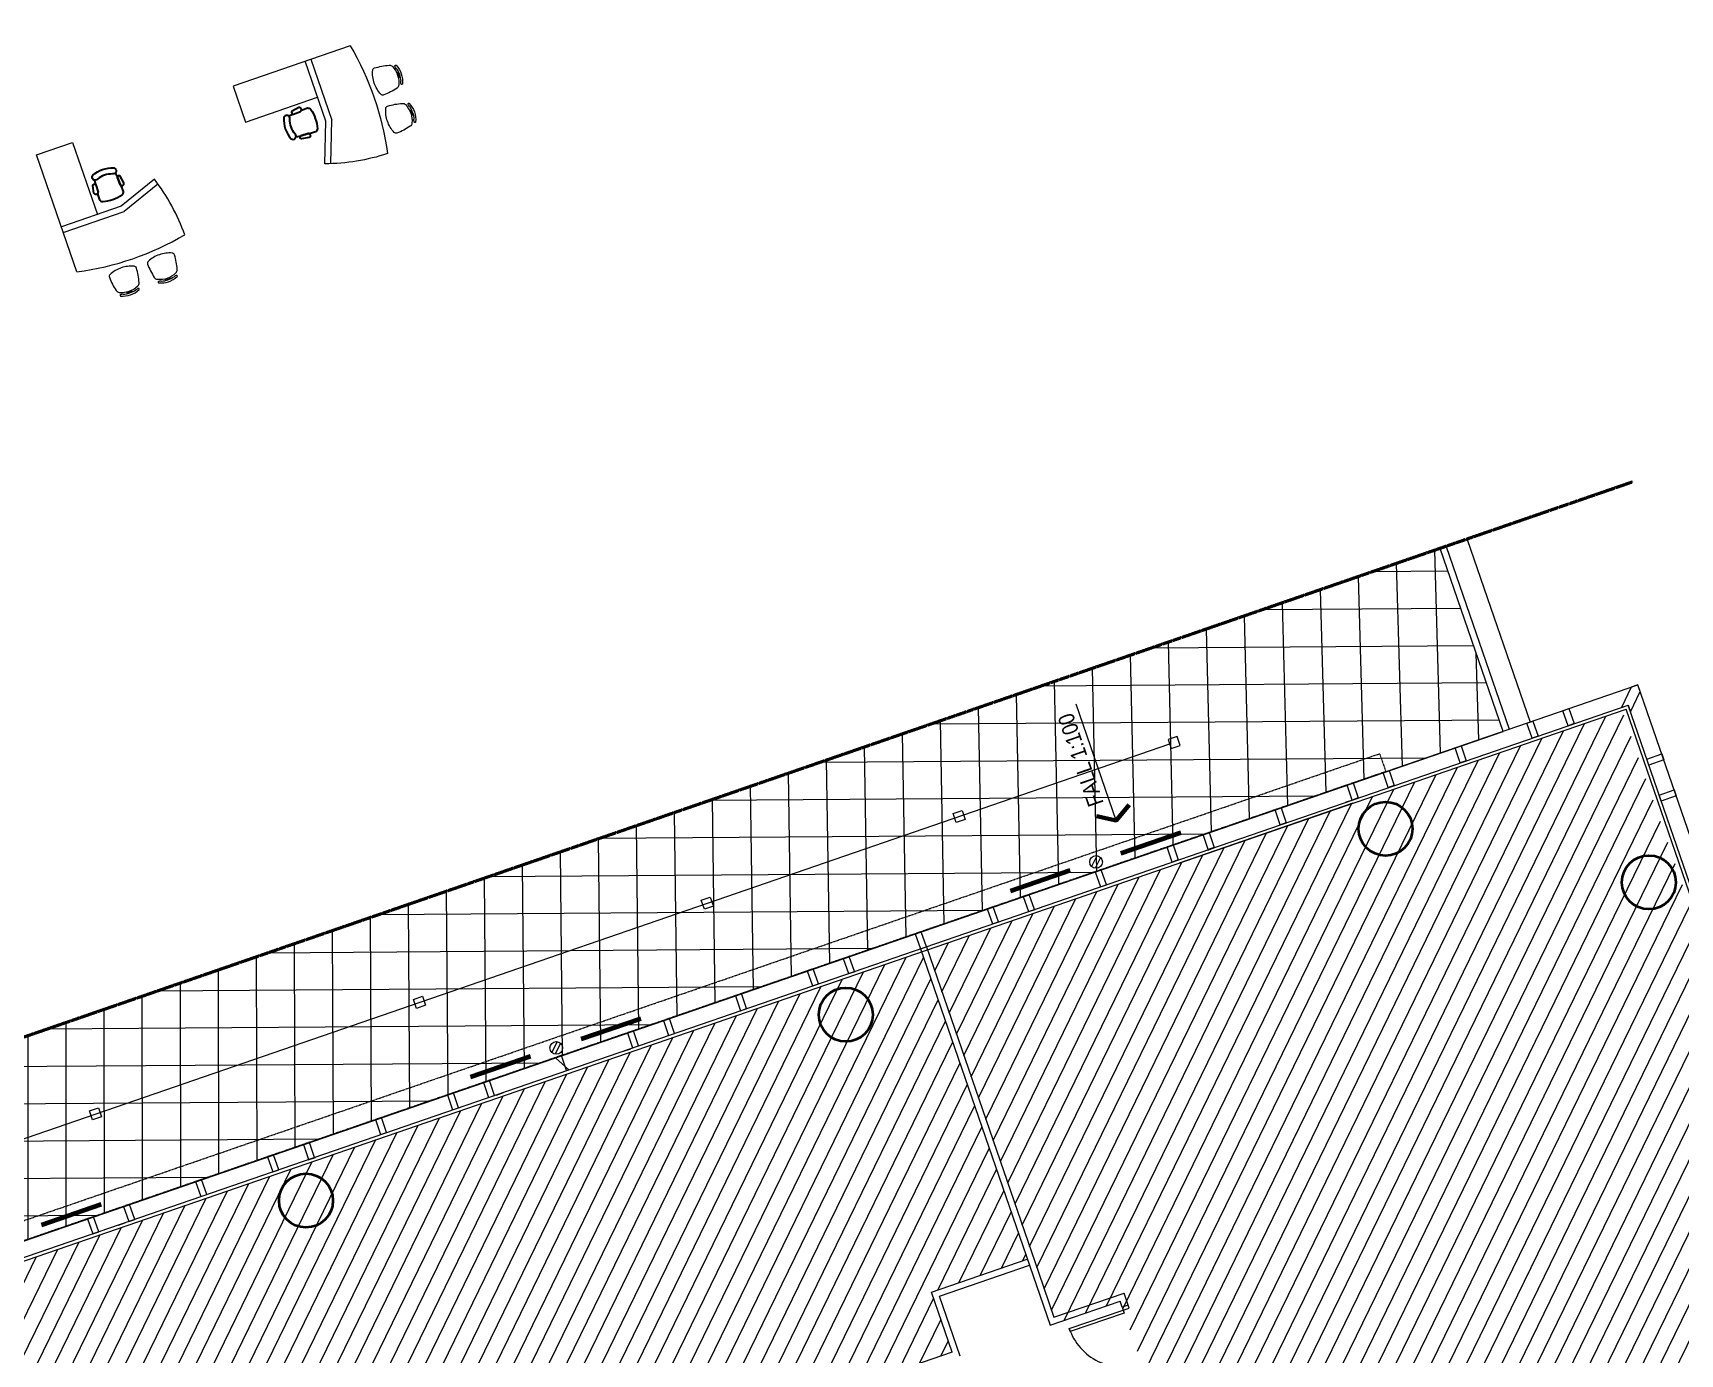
# Model space of a CAD drawing. Extents: x 760773 to 1075934, y 719259 to 1013331.
# Drawn here: x 786319 to 812285, y 809051 to 829874 of the extents above; entities that cross this region are included whole.
import ezdxf
from ezdxf.enums import TextEntityAlignment as Align

# ---------------------------------------------------------------- set-up
doc = ezdxf.new("R2010")
doc.units = 0
doc.header["$MEASUREMENT"] = 0
doc.linetypes.add('DGN2', pattern=[0.82956, 0.41478, -0.41478])
doc.linetypes.add('DGN3', pattern=[1.24434, 0.8295600000000001, -0.41478])
for name, color, linetype, lineweight in [('27', 7, 'Continuous', 0), ('72471 FF-FUR', 9, 'Continuous', 30), ('A-Door', 4, 'Continuous', 0), ('A-WALL', 2, 'Continuous', 0), ('spare0', 7, 'Continuous', 0)]:
    doc.layers.add(name, color=color, linetype=linetype, lineweight=lineweight)
doc.layers.add('e-b-shell', color=253, linetype='Continuous')
doc.styles.add('Styledgn043', font='dgn043.shx')
doc.dimstyles.get("Standard").update_dxf_attribs({"dimtxt": 0.18, "dimasz": 0.18, "dimexe": 0.18, "dimexo": 0.0625, "dimgap": 0.09, "dimtad": 0, "dimtih": 1, "dimtoh": 1, "dimdec": 4, "dimzin": 0, "dimdsep": 46, "dimtxsty": 'Standard', "dimcen": 0.09, "dimadec": 0, "dimazin": 0, "dimtfac": 1, "dimtdec": 4, "dimtofl": 0, "dimtmove": 0, "dimatfit": 3, "dimfxl": 1, "dimtolj": 1, "dimtzin": 0, "dimarcsym": 0})
pattern_1 = [(244.0000000025343, (811611.9603823989, 819556.7724439283), (224.6985115796392, -109.5927866873305), [])]

# ---------------------------------------------------------------- blocks, each defined once
blk = doc.blocks.new('AnonymousCell')
at = {"layer": 'e-b-shell', "lineweight": 0, "flags": 128}
blk.add_lwpolyline([(8.212448826641776, 31.43619029212277), (8.245005334727466, 31.3416383311851), (8.008588137454353, 31.26023431192152), (7.976031629368663, 31.3547862728592), (8.212448826641776, 31.43619029212277)], dxfattribs=at)
blk = doc.blocks.new('AnonymousCell2')
at = {"layer": 'e-b-shell', "lineweight": 0, "flags": 128}
blk.add_lwpolyline([(8.21238874772098, 31.4361788140377), (8.24494525580667, 31.34162685018964), (8.00852806167677, 31.26022283080965), (7.975971553707495, 31.35477479174733), (8.21238874772098, 31.4361788140377)], dxfattribs=at)
blk = doc.blocks.new('AnonymousCell4')
at = {"layer": 'e-b-shell', "lineweight": 13}
for p, q in [((0.01493497425690293, 0.09875125274993479), (-0.06870090635493398, -0.0727277168771252)), ((0.0688626179471612, 0.07244898832868785), (-0.01477326569147408, -0.0990299874683842))]:
    blk.add_line(p, q, dxfattribs=at)
blk.add_circle((8.085044100880623e-05, -0.0001393689308315516), 0.1, dxfattribs=at)
blk = doc.blocks.new('AnonymousCell6')
at = {"layer": 'e-b-shell', "lineweight": 13}
for p, q in [((0.01490720838773996, 0.09885012358427048), (-0.06872867210768163, -0.07262884604278952)), ((0.06883485207799822, 0.07254785904660821), (-0.01480103156063706, -0.09893111360725015))]:
    blk.add_line(p, q, dxfattribs=at)
blk.add_circle((5.308480467647314e-05, -4.049774724990129e-05), 0.1, dxfattribs=at)
blk = doc.blocks.new('AnonymousCell43')
at = {"layer": 'e-b-shell', "lineweight": 0}
blk.add_line((0.4490999999688938, -0.8105999999679625), (-0.1812000001082197, 1.019800000009127), dxfattribs=at)
at = {"layer": 'e-b-shell', "lineweight": 70, "flags": 128}
blk.add_lwpolyline([(0.6543999999994412, -0.5685999999986961), (0.4490999999688938, -0.8105999999679625), (0.1380999999819323, -0.7463999999454245)], dxfattribs=at)
at = {"layer": 'e-b-shell', "lineweight": 13, "style": 'Styledgn043', "width": 0.8800095992320615}
blk.add_text('FALL 1:100', height=0.25002, rotation=108.9974972222222, dxfattribs=at).set_placement((0.01849789021071047, -0.6192882236791775), align=Align.TOP_LEFT)
blk = doc.blocks.new('CHAIR12')
at = {"color": 0, "linetype": 'ByBlock', "ltscale": 0.5, "flags": 128}
for points in [[(-0.00984789895927679, -0.007514510218341457), (-0.009004432238267327, -0.01213454973888656, 0.7365488106968997), (-0.007071970443852479, -0.01196648729409208), (-0.007207495722992462, -0.00727204012972652, 0.8577091582994396), (-0.00984789895927679, -0.007514510218341457)], [(0.006933501899613476, -0.01509081790674463), (0.007200600300020597, -0.0122846835289638, -0.08509897054269255), (0.007071970443212195, -0.01196648729409208), (0.007207495722344902, -0.007272040129726521, -0.1860292569816724), (0.007762015148618957, -0.00648254871712561), (0.007855463087005774, -0.00252036717682131, 0.2357404560416943), (0.006352407415659398, -0.000793601376648443, 0.1249292314733611), (-0.006352407415106427, -0.0007936013764046953, 0.235740456284122), (-0.00785546308803896, -0.00252036717716328), (-0.007762015149477519, -0.006482548716983729, -0.1860292570326035), (-0.007207495722992462, -0.00727204012972652), (-0.007071970443852478, -0.01196648729409208, -0.08509897053100218), (-0.007200600300631777, -0.0122846835289165), (-0.006933501900064584, -0.01509081790705022)]]:
    blk.add_lwpolyline(points, format="xyb", dxfattribs=at)
at = {"color": 0, "linetype": 'ByBlock', "ltscale": 0.5, "extrusion": (0, 0, -1), "flags": 128}
for points in [[(-0.009847898958643783, -0.007514510218341457), (-0.009004432237641595, -0.01213454973888656, 0.7365488106968997), (-0.007071970443212195, -0.01196648729409208), (-0.007207495722344903, -0.00727204012972652, 0.8577091582994396), (-0.009847898958643783, -0.007514510218341457)], [(0.004975009066540223, -0.01503933125629919, -0.1789068539185492), (-0.004975009065892664, -0.01503933125618278, 0.9862844755814121), (-0.006893476492645277, -0.01829965436737984, 0.2010808690572946), (0.006893476492950868, -0.01829965436769271, 0.98628447552476), (0.004975009066540223, -0.01503933125629919)]]:
    blk.add_lwpolyline(points, format="xyb", dxfattribs=at)
blk = doc.blocks.new('Chair071')
at = {"lineweight": -2, "flags": 128}
for points in [[(1.016309740611528e-18, 0.01554400508210529, 0.1045464705345012), (-0.006177594491746277, 0.01423803952382878, 0.2293482583235303), (-0.007653102088021113, 0.01249767912598327, 0.05399038199083164), (-0.00900082606379874, 0.003232681555906311, 0.3082489860695251), (-0.008019930941867641, 0.00167312386701815, 0.1031994476641646), (1.034745387778433e-18, 0, 0.1031994476641646)], [(-0.004255616884562187, 0.01613447450473905, -0.1422211393926087), (0.004255616884562187, 0.01613447450473905), (0.005056593292043545, 0.01593246870243456, 0.04763506071148048), (0.005717075068503619, 0.0158313968363218, 0.08335547155904378), (0.00614870371716097, 0.0158789264782099, 0.2228749039008253), (0.006329177818144672, 0.01603549307526555, 0.1530235937583839), (0.006373000993276946, 0.01641844312241301, 0.2131678278543628), (0.006183451721561142, 0.01668976231198758, 0.2116227991926642), (-0.006183451721444726, 0.01668976231198758, 0.2131678278543628), (-0.006373000993276947, 0.01641844312241301, 0.1530235937583839), (-0.006329177818028256, 0.01603549307526555, 0.2228749039008253), (-0.006148703717044555, 0.0158789264782099, 0.08335547155904378), (-0.005717075068503619, 0.0158313968363218, 0.04763506071148048), (-0.005056593291927129, 0.01593246870243456), (-0.004255616884562187, 0.01613447450473905)], [(-1.242898782371368e-18, 0, 0.1031994476641645), (0.008019930941867643, 0.001673123867018148, 0.3082489860695252), (0.00900082606379874, 0.003232681555906311, 0.05399038199083164), (0.007653102088021115, 0.01249767912598327, 0.2293482583235303), (0.006177594491746278, 0.01423803952382878, 0.1045464705345012), (4.088880069850551e-19, 0.01554400508210529, 0.1045464705345012)]]:
    blk.add_lwpolyline(points, format="xyb", dxfattribs=at)
at = {"color": 8, "lineweight": -2, "true_color": 0x7f7f7f, "flags": 128}
blk.add_lwpolyline([(0.001636211061268114, 0.0158057988518849), (0.001636211061268114, 0.01646028327639215), (-0.001636211061268114, 0.01646028327639215), (-0.001636211061268114, 0.0158057988518849), (0.001636211061268114, 0.0158057988518849)], dxfattribs=at)
blk = doc.blocks.new('mgr11')
at = {"color": 0, "lineweight": -2}
for p, q in [((-1.639359672795081, 0), (-1.639359672795081, -1.014556760049913)), ((-2.298238939619978, -5.684341886080801e-14), (-0.345359672795098, -5.684341886080801e-14)), ((-1.54535967279503, -0.9979820000000927), (-1.54535967279503, -1.13686837721616e-13)), ((-1.404915196847242, -1.658686676934906), (-1.639359672795081, -1.014556760049913)), ((-1.315423765788296, -1.629724744503619), (-1.54535967279503, -0.9979820000000927))]:
    blk.add_line(p, q, dxfattribs=at)
at = {"color": 0, "lineweight": -2, "extrusion": (0, 0, -1), "flags": 128}
blk.add_lwpolyline([(0.345359672795098, -5.684341886080801e-14), (0.3453596727949844, -0.6000000000000227), (1.54535967279503, -0.6000000000000796)], dxfattribs=at)
at = {"color": 0, "lineweight": -2}
for centre, radius, start, end in [((2.224978710641153, -0.8999181962056468), 4.611870626060178, 168.7476329118619, 191.2500514651983), ((-2.345359672795553, 1.399999999999636), 3.199999999999652, 270.8430727566889, 288.7751428159378)]:
    blk.add_arc(centre, radius, start, end, dxfattribs=at)
for name, p, xscale, yscale, zscale, rotation in [('Chair071', (-2.464153129442138, -0.6820574804915509), 24.99999997136144, 25.00000008692805, 25.00000002914472, 90.00000289454144), ('CHAIR12', (-1.402953628016917, -0.9078437038409106), 25.39998628385365, 25.39998628385365, 25.39998628385365, 90), ('Chair071', (-2.464153097346752, -1.317364050867582), 24.99999997136144, 25.00000008692805, 25.00000002914472, 90.00000289454144)]:
    blk.add_blockref(name, p, dxfattribs=dict(at, xscale=xscale, yscale=yscale, zscale=zscale, rotation=rotation))

msp = doc.modelspace()

# ---------------------------------------------------------------- hatches: boundary and pattern name
at = {"layer": '27', "lineweight": 0, "true_color": 0x636466}
h = msp.add_hatch(dxfattribs=at)
h.set_pattern_fill('ANSI31', color=251, scale=1999.999999999999)
h.set_pattern_definition(pattern_1)
edge = h.paths.add_edge_path()
edge.add_line((802798.7584303974, 809659.4239207509), (802447.2829731279, 809538.4012153586))
edge.add_line((802447.2829731286, 809538.4012153586), (800420.5860681612, 815424.3649719872))
edge.add_line((800420.5860681608, 815424.3649719872), (800773.9508296446, 815546.0353391812))
edge.add_line((800773.9508296445, 815546.0353391811), (811375.8073198707, 819196.5472814249))
edge.add_line((811375.8073198707, 819196.547281425), (820638.1691582382, 792296.6950352686))
edge.add_line((820638.1691582385, 792296.6950352687), (810036.3126680122, 788646.183093025))
edge.add_line((810036.3126680122, 788646.1830930249), (808978.8162174682, 791717.3758154515))
edge.add_arc((808980.7072546212, 791718.0269517547), 2.00000000003361, 108.99992429524369, 198.999999837239, ccw=False)
edge.add_line((808980.056120811, 791719.9179897662), (809635.3003464334, 791945.5357016701))
edge.add_line((809635.3003464332, 791945.5357016706), (808918.9548775676, 794026.0352037466))
edge.add_line((808918.9548775677, 794026.0352037465), (808263.6859581262, 793800.4080206566))
edge.add_arc((808263.034821817, 793802.2990578075), 1.999999999981626, 198.9999998414781, 289.0000000070585, ccw=False)
edge.add_line((808261.1437846636, 793801.6479215035), (804823.7760023272, 803784.4889140915))
edge.add_arc((804825.6670394805, 803785.1400503954), 2.00000000003361, 108.9997066509165, 198.999999837239, ccw=False)
edge.add_line((804825.0159128539, 803787.0310908804), (805480.2613840094, 804012.646447544))
edge.add_line((805480.2613840094, 804012.646447544), (804763.98158714, 806092.7928384175))
edge.add_line((804763.9815871397, 806092.7928384172), (804108.762259079, 805867.182730949))
edge.add_arc((804108.1111227702, 805869.0737681005), 2.000000000053797, 198.9999998446315, 289.0000000028193, ccw=False)
edge.add_line((804106.2200856174, 805868.4226317967), (803354.6533627888, 808051.1309028965))
edge.add_arc((803356.5443999413, 808051.7820392002), 1.999999999961439, 108.99998757649041, 198.9999998414781, ccw=False)
edge.add_line((803355.8932640427, 808053.6730764925), (804011.1374109917, 808279.2915708579))
edge.add_line((804011.1374109914, 808279.2915708579), (803457.7845983608, 809886.3448282701))
edge.add_line((803457.7845983608, 809886.3448282703), (802800.6494680289, 809660.0750548173))
h = msp.add_hatch(dxfattribs=at)
h.set_pattern_fill('ANSI31', color=251, scale=1999.999999999999)
h.set_pattern_definition(pattern_1)
h.paths.add_polyline_path([(801994.6027095001, 810545.924800514), (800481.7729885639, 810025.015753316), (800807.3313126976, 809079.4978985765), (790618.8276711749, 805571.418009513), (794761.7185929336, 793539.589131253), (784100.1685816909, 789868.523061384), (777964.1320173768, 807693.610873224), (800326.0315570398, 815391.8072909662)])
at = {"layer": 'spare0', "linetype": 'Continuous', "lineweight": 0, "true_color": 0x555555}
h = msp.add_hatch(dxfattribs=at)
h.set_pattern_fill('USER', color=251, scale=599.9999989717211, style=0, double=1, pattern_type=0)
h.set_pattern_definition([(360, (815532289.3610811, 815558427.2561703), (-2.842170943040401e-13, 599.9999989717255), []), (90, (815532289.3610811, 815558427.2561703), (-599.9999989717255, -2.842170943040401e-13), [])])
h.paths.add_polyline_path([(778718.3610806498, 811489.7561697974), (779709.7705997261, 808610.4908206484), (809494.2020524759, 818866.0821993356), (808502.7925305404, 821745.347548725)])

# ---------------------------------------------------------------- linework, layer by layer
at = {"layer": '72471 FF-FUR', "linetype": 'Continuous', "lineweight": 0, "ltscale": 0.001000001580537662}
msp.add_line((804391.1746881031, 816793.1345647579), (807133.1944482359, 817737.250205995), dxfattribs=at)
at = {"layer": 'A-Door', "color": 4, "linetype": 'Continuous', "lineweight": 0, "ltscale": 0.001000001580537662, "flags": 128}
for points in [[(803506.6198888826, 809744.5169815462), (803522.8983218467, 809697.2409774696), (802671.9302490745, 809404.2292017424), (802655.65181742, 809451.5052060573), (803506.6198888826, 809744.5169815462)], [(803584.8934649497, 809824.3498496575), (803490.3414571055, 809791.7929856209), (803506.6198888789, 809744.5169815448), (803601.1718969126, 809777.07384509), (803584.8934649497, 809824.3498496575)]]:
    msp.add_lwpolyline(points, dxfattribs=at)
at = {"layer": 'A-Door', "color": 4, "linetype": 'Continuous', "lineweight": 0, "ltscale": 0.001000001580537662}
msp.add_arc((803506.6198888826, 809744.5169815462), 900.0014224838932, 198.9999984471501, 288.9999984471501, dxfattribs=at)
at = {"layer": 'A-WALL', "color": 2, "linetype": 'Continuous', "lineweight": 0, "ltscale": 0.001000001580537662}
for p, q in [((807013.0965340172, 817748.7133648414), (807126.5589427971, 817787.7816046497)), ((804839.3927964002, 816995.4340385213), (804952.8552050618, 817034.5022784485)), ((802002.7884987635, 816018.7319569592), (802116.2509070677, 816057.8001972438)), ((800309.6256390009, 815439.4535365866), (802352.7311119437, 809505.8443986821)), ((800404.1771065358, 815472.0114965085), (802170.5500417976, 810342.092004624)), ((799166.8714394602, 815042.1206046367), (799280.3338477651, 815081.1888452789)), ((795629.8154564528, 813824.409155993), (795743.2778643998, 813863.4773967543)), ((793625.3101877198, 813134.2217472809), (793738.7725959043, 813173.2899873259)), ((790657.2216460737, 812111.9127948293), (790770.6840550937, 812150.9810345182)), ((787669.5035716358, 811083.4768491264), (787782.9659804166, 811122.5450890528)), ((802170.5500417976, 810342.092004624), (802414.726157672, 809632.9530729363)), ((802352.7311119437, 809505.8443986825), (803457.7846416559, 809886.3448431779)), ((802414.7261576708, 809632.953072936), (803519.7798556932, 810013.4535753877)), ((803490.3416311773, 809791.7930455597), (803457.7846416559, 809886.3448431779)), ((803552.3366711435, 809918.9017178294), (803519.7798556932, 810013.4535753877)), ((803584.8934649497, 809824.3498496575), (803552.3364744536, 809918.9016501037))]:
    msp.add_line(p, q, dxfattribs=at)
for points in [[(800807.3398792245, 809079.5008481818), (800481.7729885639, 810025.0157533165), (801994.6027095001, 810545.924800514)], [(800934.449816071, 809017.5021356229), (800608.881661572, 809963.0207112078), (802027.1595249497, 810451.3729429562)], [(800807.3398792245, 809079.5008481818), (790618.8276711749, 805571.4180095128), (795705.866265354, 790797.5852010058)]]:
    msp.add_lwpolyline(points, dxfattribs=at)
at = {"layer": 'spare0', "color": 2, "linetype": 'DGN3', "lineweight": 53, "true_color": 0xfff500}
msp.add_line((778797.4686702522, 811503.5751032843), (811529.469810727, 822798.1786919858), dxfattribs=at)
at = {"layer": 'spare0', "color": 2, "linetype": 'Continuous', "lineweight": 0, "true_color": 0xfff500}
for p, q in [((808928.210057023, 821892.0461076527), (809919.6855468769, 819012.5857882514)), ((808597.3534544732, 821777.8797278418), (809588.7499932088, 818898.648686769))]:
    msp.add_line(p, q, dxfattribs=at)
at = {"layer": 'spare0', "color": 2, "linetype": 'Continuous', "lineweight": 13, "true_color": 0xfff500}
for p, q in [((777581.8654110474, 807877.7584949741), (811621.3640291728, 819598.9573667059)), ((830178.7767769133, 765704.4058296697), (811621.4803384559, 819598.6195782428)), ((777994.8076249389, 807755.5437095175), (811466.3775216369, 819281.1821751606)), ((829861.0051623611, 765859.3935793648), (811466.3780217213, 819281.1807169932))]:
    msp.add_line(p, q, dxfattribs=at)
at = {"layer": 'spare0', "color": 1, "linetype": 'Continuous', "lineweight": 0}
msp.add_line((777963.1580565001, 807691.6638127583), (811434.878293637, 819216.8843208551), dxfattribs=at)
at = {"layer": 'spare0', "color": 191, "linetype": 'Continuous', "lineweight": 13, "true_color": 0xb948ff}
msp.add_line((783972.8055030126, 811688.6692073352), (804239.7769351024, 818667.1083476549), dxfattribs=at)
at = {"layer": 'spare0', "color": 7, "linetype": 'Continuous', "lineweight": 0, "flags": 128}
msp.add_lwpolyline([(778718.3610806498, 811489.7561697974), (779709.7705997261, 808610.4908206484), (809494.2020524759, 818866.0821993356), (808502.7925305404, 821745.347548725), (778718.3610806498, 811489.7561697974)], dxfattribs=at)
at = {"layer": 'spare0', "color": 2, "linetype": 'Continuous', "lineweight": 0, "flags": 128}
for points in [[(811503.2676912579, 819173.8810427198), (811658.2542595887, 819491.6522427809), (811621.4203568725, 819598.6256914141), (811514.4473722018, 819561.7919560693), (811359.4608089961, 819244.0207500474), (811466.4337914027, 819280.8544920711), (811503.2676912579, 819173.8810427198)], [(810614.8263686937, 818987.6853518505), (810520.2745124144, 818955.1285266888), (810438.8805244004, 819191.5139572643), (810533.4323749568, 819224.0707823031), (810614.8263686937, 818987.6853518505)], [(810047.5155564588, 818792.3434897682), (809952.9637022051, 818759.7866615071), (809871.5697107343, 818996.1720881469), (809966.1215622453, 819028.7289170045), (810047.5155564588, 818792.3434897682)], [(808912.8939487971, 818401.6596800105), (808818.3420925171, 818369.1028519878), (808736.9481105818, 818605.4882851844), (808831.4999545845, 818638.0451073649), (808912.8939487971, 818401.6596800105)], [(807778.2722938096, 818010.9760105612), (807683.7204393181, 817978.4191793218), (807602.3264511847, 818214.8046118018), (807696.8783025765, 818247.361441018), (807778.2722938096, 818010.9760105612)], [(807210.9614833633, 817815.6341452617), (807116.4096299447, 817783.0773202188), (807035.0156390695, 818019.4627475749), (807129.5674927288, 818052.0195757169), (807210.9614833633, 817815.6341452617)], [(806076.3398799933, 817424.9503344316), (805981.7880193028, 817392.3935030717), (805900.394034388, 817628.7789397255), (805994.9458827998, 817661.3357647655), (806076.3398799933, 817424.9503344316)], [(804941.7182177342, 817034.2666995537), (804847.1663632435, 817001.7098729621), (804765.7723724868, 817238.095303416), (804860.3242297207, 817270.652133109), (804941.7182177342, 817034.2666995537)], [(804374.4074078836, 816838.9248374708), (804279.8555507702, 816806.3680088541), (804198.4615629935, 817042.7534388311), (804293.0134143867, 817075.3102635152), (804374.4074078836, 816838.9248374708)], [(803146.2368189136, 816415.9969860335), (803240.7886846091, 816448.553789854), (803159.3946173219, 816684.9391930108), (803064.8427578246, 816652.382395267), (803146.2368189136, 816415.9969860335)], [(802011.613822822, 816025.3172198541), (802106.1656863724, 816057.8740206971), (802024.771622303, 816294.2594268336), (801930.2197592296, 816261.7026258723), (802011.613822822, 816025.3172198541)], [(801444.3023412272, 815829.9772979033), (801538.8542046584, 815862.5341026797), (801457.4601407077, 816098.9195027356), (801362.9082777528, 816066.3627048731), (801444.3023412272, 815829.9772979033)], [(800309.6794135612, 815439.2973639984), (800404.2312791385, 815471.8541679394), (800322.8372087511, 815708.2395708577), (800228.2853527113, 815675.6827701328), (800309.6794135612, 815439.2973639984)], [(798607.7449338471, 814853.2776737232), (798702.2967963263, 814885.8344774263), (798620.9027355933, 815122.2198836813), (798526.3508718046, 815089.6630793829), (798607.7449338471, 814853.2776737232)], [(799175.0564144889, 815048.6175949587), (799269.6082808997, 815081.174398662), (799188.2142138523, 815317.5598017), (799093.6623536386, 815285.0030008571), (799175.0564144889, 815048.6175949587)], [(797473.1220049895, 814462.5977453005), (797567.6738643683, 814495.1545465013), (797486.2798002989, 814731.5399520406), (797391.7279409212, 814698.983152271), (797473.1220049895, 814462.5977453005)], [(796338.4990060364, 814071.9179759041), (796433.0508697056, 814104.474780918), (796351.6568052787, 814340.8601837186), (796257.104945068, 814308.3033819206), (796338.4990060364, 814071.9179759041)], [(795771.1875224132, 813876.5780546675), (795865.7393882314, 813909.134858609), (795784.3453239226, 814145.5202585461), (795689.7934644243, 814112.9634609227), (795771.1875224132, 813876.5780546675)], [(794768.8411005973, 813531.4445724492), (794731.1164510292, 813518.4549192196), (794649.7223801634, 813754.8403222575), (794555.1705231685, 813722.2835214153), (794768.8411005973, 813531.4445724492)], [(793501.9415854253, 813095.2183452864), (793596.4934517173, 813127.7751500609), (793515.0993846674, 813364.1605560803), (793420.5475244536, 813331.6037552366), (793501.9415854253, 813095.2183452864)], [(792934.6301047825, 812899.8784281025), (793029.1819682149, 812932.4352289453), (792947.7879031899, 813168.8206316233), (792853.236043457, 813136.2638306629), (792934.6301047825, 812899.8784281025)], [(791800.0071513685, 812509.1984963436), (791894.5590179006, 812541.7553002847), (791813.1649506129, 812778.1407003421), (791718.6130936183, 812745.5839024781), (791800.0071513685, 812509.1984963436)], [(790665.3841556348, 812118.5187271845), (790759.9360193033, 812151.0755310083), (790678.5419549982, 812387.4609334479), (790583.9900944242, 812354.9041330828), (790665.3841556348, 812118.5187271845)], [(790098.0726747531, 811923.1788059489), (790192.6245373518, 811955.7356094143), (790111.2304731633, 812192.1210130462), (790016.6786110434, 812159.564212085), (790098.0726747531, 811923.1788059489)], [(788963.4497488763, 811532.498877407), (789058.0016158856, 811565.0556815879), (788976.6075458564, 811801.4410873672), (788882.0556879065, 811768.8842834256), (788963.4497488763, 811532.498877407)], [(787261.5152695212, 810946.4791870129), (787356.0671356935, 810979.0359914317), (787274.673068407, 811215.4213970923), (787180.1212086701, 811182.8645962488), (787261.5152695212, 810946.4791870129)], [(787828.8267507586, 811141.8191112297), (787923.3786138298, 811174.3759152892), (787841.9845526251, 811410.7613183267), (787747.432689074, 811378.2045173646), (787828.8267507586, 811141.8191112297)]]:
    msp.add_lwpolyline(points, dxfattribs=at)
at = {"layer": 'spare0', "color": 1, "linetype": 'Continuous', "lineweight": 0, "flags": 128}
msp.add_lwpolyline([(777961.2054946455, 807697.3344628832), (777961.2054946455, 807697.3344628832), (796325.3246563713, 754364.1554802668), (829796.8968480874, 765889.7995061892), (811434.8176835813, 819217.060347677)], dxfattribs=at)
at = {"layer": 'spare0', "color": 191, "linetype": 'Continuous', "lineweight": 13, "true_color": 0xb948ff, "flags": 128}
for points in [[(804406.0104389223, 818645.0646084554), (804357.1749728953, 818786.8923100245), (804215.3472708494, 818738.0568444729), (804264.1827367572, 818596.2291436214), (804406.0104389223, 818645.0646084554)], [(800874.7395042221, 817429.1179673682), (800825.9045242076, 817570.9458328488), (800967.732393506, 817619.7808136961), (801016.5673738758, 817477.9529471407), (800874.7395042221, 817429.1179673682)], [(796903.5591520111, 816061.7385056029), (796854.7241714038, 816203.5663748989), (796996.5520412966, 816252.4013565792), (797045.387021068, 816110.573485732), (796903.5591520111, 816061.7385056029)], [(792365.0673187999, 814499.019126297), (792316.2323380737, 814640.8469927327), (792458.0602073683, 814689.6819728618), (792506.8951883353, 814547.8541067857), (792365.0673187999, 814499.019126297)], [(787259.2640074515, 812740.9598230128), (787210.4290273213, 812882.7876924281), (787352.2568964991, 812931.6226725597), (787401.0918767476, 812789.7948032632), (787259.2640074515, 812740.9598230128)]]:
    msp.add_lwpolyline(points, dxfattribs=at)
at = {"layer": 'spare0', "color": 191, "linetype": 'DGN2', "lineweight": 13, "true_color": 0xb9b6ff, "flags": 128}
msp.add_lwpolyline([(781558.0320853037, 809247.573568942), (781460.4412318496, 809530.9995675106), (807547.9445859231, 818513.5971659436), (807645.5354422354, 818230.1711672561), (781558.0320853037, 809247.573568942)], dxfattribs=at)
at = {"layer": 'spare0', "color": 5, "linetype": 'Continuous', "lineweight": 40}
for centre in [(807641.8071959047, 817330.436243298), (811793.7670509862, 816485.9456568963), (799132.9666624092, 814400.4276455648), (790623.2715828437, 811470.3952635538)]:
    msp.add_circle(centre, 424.9999999999984, dxfattribs=at)

# ---------------------------------------------------------------- block references
at = {"color": 7, "linetype": 'Continuous', "lineweight": 0, "xscale": 999.9999999999975, "yscale": 999.9999999999975, "zscale": 999.9999999999975}
for name, p in [('AnonymousCell43', (802945.920616033, 818273.7628630414)), ('AnonymousCell', (803783.420616392, 787075.1628630172)), ('AnonymousCell2', (803978.8206168457, 786507.8628629451))]:
    msp.add_blockref(name, p, dxfattribs=at)
at = {"color": 191, "linetype": 'DGN2', "lineweight": 13, "true_color": 0xb9b6ff, "xscale": 999.9999999999975, "yscale": 999.9999999999975, "zscale": 999.9999999999975}
for name, p in [('AnonymousCell6', (803077.7206156286, 816807.262862922)), ('AnonymousCell4', (794568.020616177, 813877.2628623268))]:
    msp.add_blockref(name, p, dxfattribs=at)
at = {"layer": '72471 FF-FUR', "linetype": 'Continuous', "lineweight": 0, "ltscale": 0.001000001580537662, "extrusion": (0, 0, -1), "xscale": 1000.001580537662, "yscale": 1000.001580537662, "zscale": 1000.001580537662, "rotation": 341.0000007748439}
msp.add_blockref('mgr11', (-789148.387575879, 828924.9460209297), dxfattribs=at)
at = {"layer": '72471 FF-FUR', "linetype": 'Continuous', "lineweight": 0, "ltscale": 0.001000001580537662, "xscale": 1000.001580537661, "yscale": 1000.001580537661, "zscale": 1000.001580537661, "rotation": 108.9999971079663}
msp.add_blockref('mgr11', (786263.6719706347, 828279.7063450227), dxfattribs=at)

# ---------------------------------------------------------------- leaders
at = {"layer": 'spare0', "color": 191, "linetype": 'Continuous', "lineweight": 0, "true_color": 0xb9b6ff}
for points in [[(803470.6847083597, 816947.7812409408), (804413.4199112675, 817272.3909606929)], [(802670.987293367, 816672.4233375794), (801728.2521109614, 816347.8135420089)], [(794961.0124737052, 814017.6823706641), (795903.7476773297, 814342.29208994)], [(794161.31505871, 813742.3244669451), (793218.5798766641, 813417.7146675598)], [(786451.3402218854, 811087.5835151691), (787394.0754245536, 811412.1932345645)]]:
    msp.add_leader(points, dimstyle='Standard', override={"dimscale": 1, "dimtxt": 0.5, "dimasz": 0.25, "dimgap": 0.25, "dimtad": 1, "dimclrd": 0, "dimlwd": 65534}, dxfattribs=at)

doc.saveas('drawing.dxf')
